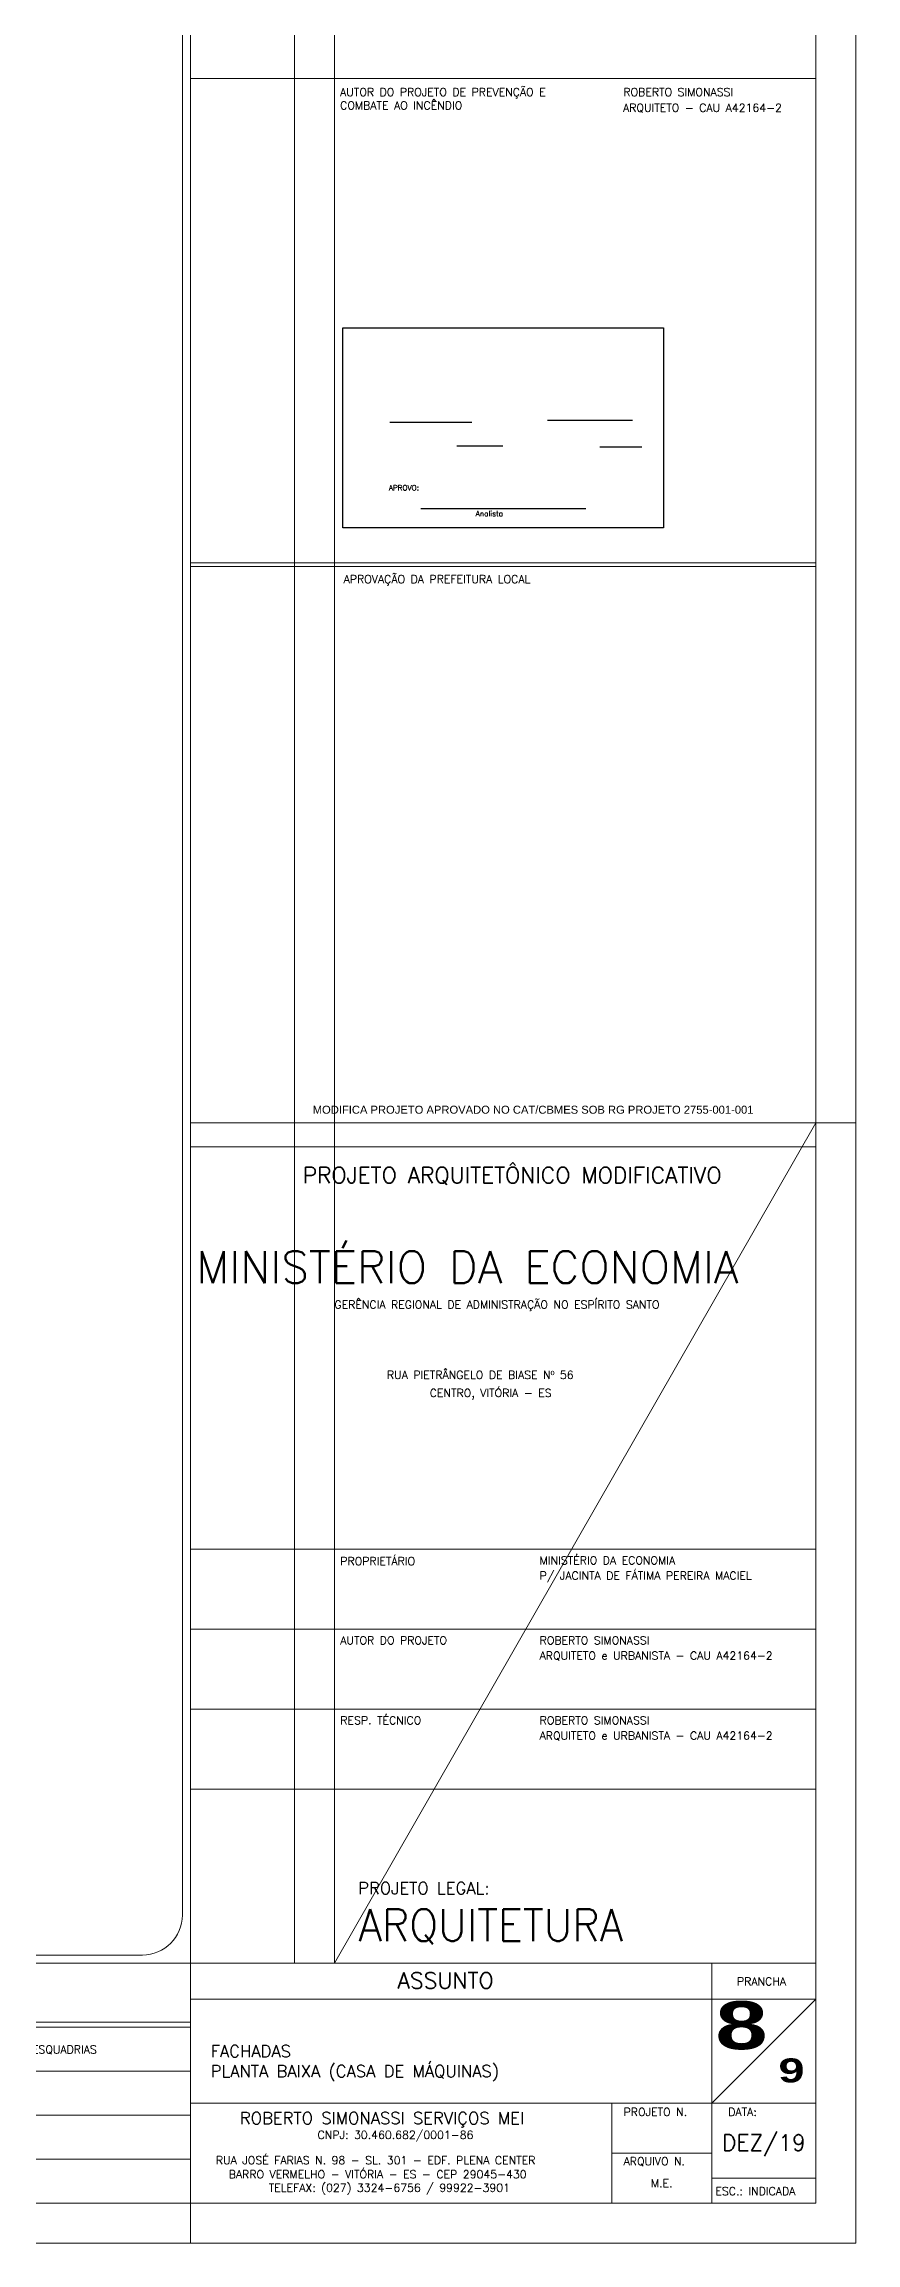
# Model space of a CAD drawing. Header units: millimetres. Extents: x 521 to 1055, y 261 to 520.
# Drawn here: x 897.1 to 917.4, y 348.6 to 403.6 of the extents above; entities that cross this region are included whole.
import ezdxf
from ezdxf.enums import TextEntityAlignment as Align

# ---------------------------------------------------------------- set-up
doc = ezdxf.new("R2010")
doc.units = ezdxf.units.MM
doc.layers.add('0.1', color=8, linetype='Continuous', lineweight=13)
doc.layers.add('ppci', color=8, linetype='Continuous')
doc.styles.add('80X50', font='romans.shx')
doc.styles.add('ROMANS', font='romans')
doc.styles.add('SANSSERIFBOLD', font='sasb____.pfb', dxfattribs={"width": 1.2, "height": 0.6})
doc.styles.get("Standard").update_dxf_attribs({"font": 'romans.shx'})
doc.styles.add('STYLE1', font='sanss___.ttf')
doc.styles.add('tEXTO', font='romans.shx', dxfattribs={"height": 1})

msp = doc.modelspace()

# ---------------------------------------------------------------- linework, layer by layer
at = {"layer": '0.1', "color": 8}
for p, q in [((900.73668, 432.60294), (900.73668, 348.60294)), ((903.33668, 431.60294), (903.33668, 355.60294)), ((904.33668, 431.60294), (904.33668, 355.60294)), ((900.73668, 402.71294), (916.35668, 402.71294)), ((900.73668, 390.60294), (916.35668, 390.60294)), ((900.73668, 390.51151), (916.35668, 390.51151)), ((900.73668, 376.60294), (917.35668, 376.60294)), ((916.35668, 376.60294), (904.33668, 355.60294)), ((900.73668, 376.00294), (916.35668, 376.00294)), ((900.73668, 365.94851), (916.35668, 365.94851)), ((900.73668, 363.94851), (916.35668, 363.94851)), ((900.73668, 361.94851), (916.35668, 361.94851)), ((900.73668, 359.94851), (916.35668, 359.94851)), ((913.75668, 355.60294), (913.75668, 349.60294)), ((900.73668, 354.69712), (916.35668, 354.69712)), ((916.35668, 354.69712), (913.75668, 352.09712)), ((867.59668, 354.12294), (900.73668, 354.12294)), ((867.59668, 354.00294), (900.73668, 354.00294)), ((850.97668, 352.90294), (900.73668, 352.90294)), ((900.73668, 352.09712), (916.35668, 352.09712)), ((911.25668, 352.09712), (911.25668, 349.60294)), ((850.97668, 351.80294), (900.73668, 351.80294)), ((911.25668, 350.85003), (913.75668, 350.85003)), ((850.97668, 350.70294), (900.73668, 350.70294)), ((913.75668, 350.22648), (916.35668, 350.22648))]:
    msp.add_line(p, q, dxfattribs=at)
for points in [[(917.35668, 432.60294), (791.15229, 432.60294), (791.15229, 348.60294), (917.35668, 348.60294)], [(793.65229, 349.60294), (793.65229, 431.60294), (916.35668, 431.60294), (916.35668, 349.60294)]]:
    msp.add_lwpolyline(points, close=True, dxfattribs=at)
msp.add_lwpolyline([(900.53668, 430.40294, 0.41421356), (899.53668, 431.40294), (794.85229, 431.40294, 0.41421356), (793.85229, 430.40294), (793.85229, 356.80294, 0.41421356), (794.85229, 355.80294), (899.53668, 355.80294, 0.41421356), (900.53668, 356.80294)], format="xyb", close=True, dxfattribs=at)
msp.add_lwpolyline([(793.65229, 355.60294), (916.35668, 355.60294)], dxfattribs=at)
at = {"layer": 'ppci', "color": 10, "linetype": 'Continuous'}
for p, q in [((904.54668, 396.47998), (912.54668, 396.47998)), ((904.54668, 391.47998), (904.54668, 396.47998)), ((912.54668, 396.47998), (912.54668, 391.47998)), ((909.65474, 394.17602), (911.77699, 394.17602)), ((905.71447, 394.12536), (907.76782, 394.12536)), ((907.38888, 393.53187), (908.53647, 393.53187)), ((910.95741, 393.50831), (912.01069, 393.50831)), ((912.54668, 391.47998), (904.54668, 391.47998)), ((906.49463, 391.96045), (910.61338, 391.96045))]:
    msp.add_line(p, q, dxfattribs=at)

# ---------------------------------------------------------------- texts
at = {"layer": '0.1', "color": 8}
for s, height, style, p in [('ROBERTO SIMONASSI', 0.2, 'ROMANS', (911.54842, 402.2749)), ('ARQUITETO - CAU A42164-2', 0.2, 'ROMANS', (911.53962, 401.88166)), ('APROVAÇÃO DA PREFEITURA LOCAL', 0.2, 'ROMANS', (904.56302, 390.09716)), ('PROPRIETÁRIO', 0.2, 'ROMANS', (904.479, 365.54851)), ('MINISTÉRIO DA ECONOMIA', 0.2, 'ROMANS', (909.45677, 365.56903)), ('P/ JACINTA DE FÁTIMA PEREIRA MACIEL', 0.2, 'ROMANS', (909.45677, 365.18627)), ('AUTOR DO PROJETO', 0.2, 'ROMANS', (904.479, 363.56903)), ('ARQUITETO e URBANISTA - CAU A42164-2', 0.2, 'ROMANS', (909.45677, 363.18627)), ('ROBERTO SIMONASSI', 0.2, 'ROMANS', (909.45677, 363.56903)), ('RESP. TÉCNICO', 0.2, 'ROMANS', (904.479, 361.56903)), ('ROBERTO SIMONASSI', 0.2, 'ROMANS', (909.45677, 361.56903)), ('ARQUITETO e URBANISTA - CAU A42164-2', 0.2, 'ROMANS', (909.45677, 361.18627)), ('PROJETO LEGAL:', 0.3, 'ROMANS', (904.92557, 357.32124)), ('ASSUNTO', 0.4, 'ROMANS', (905.90989, 354.96705)), ('PRANCHA', 0.2, 'ROMANS', (914.38457, 355.04435)), ('PLANTA BAIXA - 8º E 9º PAVIMENTOS, PLANTA SITUAÇÃO, QUADRO DE ÁREAS E ESQUADRIAS', 0.2, '80X50', (885.99331, 353.34115)), ('FACHADAS', 0.3, 'ROMANS', (901.24113, 353.24729)), ('PLANTA BAIXA (CASA DE MÁQUINAS)', 0.3, 'ROMANS', (901.24113, 352.74789)), ('ROBERTO SIMONASSI SERVIÇOS MEI', 0.3, 'ROMANS', (901.97295, 351.57568)), ('PROJETO N.', 0.2, 'ROMANS', (911.55375, 351.779)), ('DATA:', 0.2, 'ROMANS', (914.16681, 351.779)), ('CNPJ: 30.460.682/0001-86', 0.2, 'ROMANS', (903.91224, 351.20586)), ('RUA JOSÉ FARIAS N. 98 - SL. 301 - EDF. PLENA CENTER', 0.2, 'ROMANS', (901.37224, 350.57179)), ('ARQUIVO N.', 0.2, 'ROMANS', (911.55375, 350.54713)), ('BARRO VERMELHO - VITÓRIA - ES - CEP 29045-430', 0.2, 'ROMANS', (901.69279, 350.22118)), ('TELEFAX: (027) 3324-6756 / 99922-3901', 0.2, 'ROMANS', (902.69169, 349.88349)), ('ESC.: INDICADA', 0.2, 'ROMANS', (913.84627, 349.79963))]:
    msp.add_text(s, height=height, dxfattribs=dict(at, style=style)).set_placement(p)
for s, height, p in [('PROJETO ARQUITETÔNICO MODIFICATIVO', 0.4, (903.54, 375.09869)), ('MINISTÉRIO DA ECONOMIA', 0.8, (900.88322, 372.60105)), ('GERÊNCIA REGIONAL DE ADMINISTRAÇÃO NO ESPÍRITO SANTO', 0.2, (904.33307, 371.96304)), ('RUA PIETRÂNGELO DE BIASE Nº 56', 0.2, (905.64319, 370.20495)), ('CENTRO, VITÓRIA - ES', 0.2, (906.7132, 369.75267))]:
    msp.add_text(s, height=height, dxfattribs=at).set_placement(p)
at = {"layer": '0.1', "color": 8, "insert": (904.47447, 402.47285), "char_height": 0.2, "width": 5.6527095, "attachment_point": 1, "style": 'ROMANS'}
msp.add_mtext('AUTOR DO PROJETO DE PREVENÇÃO E COMBATE AO INCÊNDIO', dxfattribs=at)
at = {"layer": '0.1', "color": 8}
for tag, p, height, style, width in [('ARQUITETURA', (904.93453, 356.15303), 0.8, 'ROMANS', 0.95), ('8', (913.84516, 353.44724), 1.2, 'SANSSERIFBOLD', 1.4), ('9', (915.42046, 352.61821), 0.6, 'SANSSERIFBOLD', 1.4)]:
    msp.add_attdef(tag, p, '', height=height, dxfattribs=dict(at, style=style, width=width))
at = {"layer": '0.1', "color": 8, "style": 'ROMANS'}
for tag, height, p in [('DEZ/19', 0.4, (915.05668, 350.91165)), ('M.E.', 0.2, (912.50668, 349.99586))]:
    msp.add_attdef(tag, text='', height=height, dxfattribs=at).set_placement(p, align=Align.CENTER)
at = {"layer": 'ppci', "color": 10, "style": 'STYLE1'}
msp.add_text('MODIFICA PROJETO APROVADO NO CAT/CBMES SOB RG PROJETO 2755-001-001', height=0.2, dxfattribs=at).set_placement((903.79106, 376.83448))
at = {"layer": 'ppci', "color": 10, "linetype": 'Continuous', "char_height": 0.133082, "attachment_point": 1, "style": 'tEXTO'}
for s, insert in [('APROVO: ', (905.6903, 392.54947)), ('Analista', (907.85951, 391.9034))]:
    msp.add_mtext_dynamic_manual_height_columns(s, width=6.9290278, gutter_width=20, heights=[0], dxfattribs=dict(at, insert=insert))

doc.saveas('drawing.dxf')
